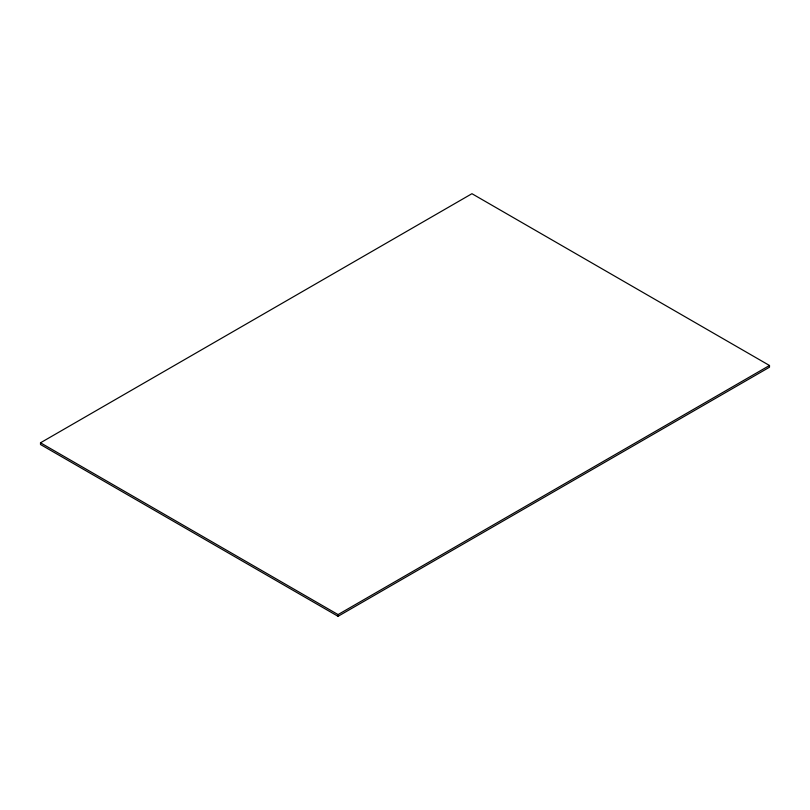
<?xml version="1.0" encoding="UTF-8"?>
<svg xmlns="http://www.w3.org/2000/svg" width="810" height="810" viewBox="0 0 810 810"><rect width="100%" height="100%" fill="white"/><g stroke="black" fill="none" stroke-linecap="round" stroke-linejoin="round"><path stroke-width="1.21" d="M40.5 442.797L471.946 193.701L769.5 365.492L769.5 367.203L338.053 616.299L40.5 444.508L40.5 442.797L338.053 614.587L769.5 365.492M338.053 614.587L338.053 616.299"/></g></svg>
